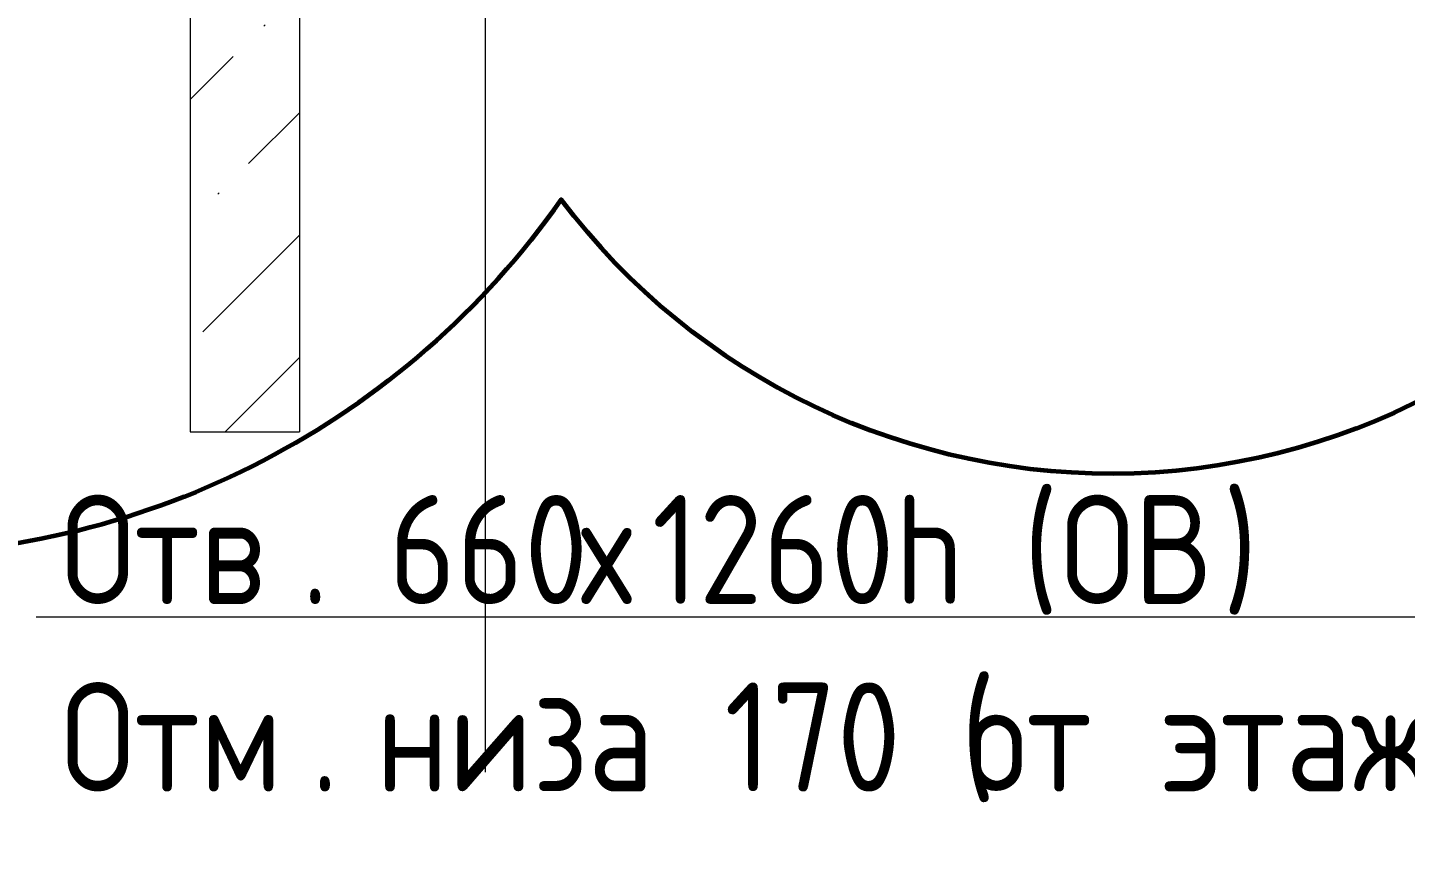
# Model space of a CAD drawing. Header units: millimetres. Extents: x -60946 to 138510, y -262288 to 24501.
# Drawn here: x -13389 to -10862, y -185726 to -184207 of the extents above; entities that cross this region are included whole.
import ezdxf

# ---------------------------------------------------------------- set-up
doc = ezdxf.new("R2010")
doc.units = ezdxf.units.MM
for name, color, linetype, lineweight in [('2)Тип-3', 7, 'Continuous', 60), ('Марки', 7, 'Continuous', 20), ('Размеры', 7, 'Continuous', 9), ('Стены наружные', 7, 'Continuous', 18)]:
    doc.layers.add(name, color=color, linetype=linetype, lineweight=lineweight)
doc.styles.add('GOST Common_3', font='', dxfattribs={"width": 0.9, "height": 200})
doc.styles.get('GOST Common_3').set_extended_font_data('GOST Common')
doc.dimstyles.new('ADSK_Основной_2_0', dxfattribs={"dimscale": 304.8, "dimtxt": 201.142999, "dimasz": 0.463911, "dimexe": 0.328084, "dimexo": 0.328084, "dimgap": 0.164042, "dimtad": 1, "dimdec": 3, "dimrnd": 0.001, "dimdsep": 46, "dimtxsty": 'GOST Common_3', "dimblk1": 'OBLIQUE', "dimblk2": 'OBLIQUE', "dimsah": 1, "dimcen": 0.09, "dimdle": 0.328084, "dimazin": 2, "dimtfac": 1, "dimtdec": 4, "dimtix": 1, "dimtmove": 0, "dimatfit": 3, "dimfxl": 1, "dimtvp": 1, "dimtolj": 1, "dimtzin": 0, "dimlwd": 20, "dimlwe": 20, "dimarcsym": 2})

# ---------------------------------------------------------------- blocks, each defined once
blk = doc.blocks.new('_Oblique')
at = {"color": 0, "linetype": 'ByBlock', "lineweight": -2}
blk.add_line((-0.5, -0.5), (0.5, 0.5), dxfattribs=at)
blk = doc.blocks.new('*D6335')
at = {"layer": 'Defpoints', "color": 0, "transparency": 16777216}
for p in [(-12890.6, -182798.5), (-12890.6, -187798.5), (-12549.5, -187798.5)]:
    blk.add_point(p, dxfattribs=at)
at = {"layer": 'Размеры', "color": 0, "lineweight": 20, "transparency": 16777216}
for p, q in [((-12549.5, -182698.5), (-12549.5, -185573)), ((-12790.6, -182798.5), (-12449.5, -182798.5)), ((-12549.5, -187898.5), (-12549.5, -186307.3)), ((-12790.6, -187798.5), (-12449.5, -187798.5))]:
    blk.add_line(p, q, dxfattribs=at)
at = {"layer": 'Размеры', "color": 0, "lineweight": 20, "transparency": 16777216, "xscale": 141.4, "yscale": 141.4, "zscale": 141.4}
for p, rotation in [((-12549.5, -182798.5), 90), ((-12549.5, -187798.5), 270)]:
    blk.add_blockref('_Oblique', p, dxfattribs=dict(at, rotation=rotation))
at = {"layer": 'Размеры', "color": 0, "lineweight": 9, "transparency": 16777216, "insert": (-12682.9, -186242.9), "char_height": 200, "width": 605.475, "attachment_point": 1, "rotation": 90, "line_spacing_factor": 1.022761, "style": 'GOST Common_3'}
blk.add_mtext('\\A1;5000', dxfattribs=at)
blk = doc.blocks.new('ADSK_Марка_Отверстие - Полная марка_Отметка от этажа-157318-Кладочный план 4-го этажа')
at = {"layer": 'Марки'}
blk.add_line((0, 0), (28, 0), dxfattribs=at)

msp = doc.modelspace()

# ---------------------------------------------------------------- hatches: boundary and pattern name
at = {"layer": 'Стены наружные', "lineweight": 9}
h = msp.add_hatch(dxfattribs=at)
h.set_pattern_fill('FP_2', color=256, style=0, pattern_type=2)
h.set_pattern_definition([(45, (9.36, -198628.46), (84.1895, 308.696), [396.875, -79.375, 3.353, -76.022])])
h.paths.add_polyline_path([(-12890.6385, -187623.4914), (-12890.6385, -186498.4914), (-13090.6385, -186498.4914), (-13090.6385, -187623.4914), (-12915.6385, -187623.4914)])
h.paths.add_polyline_path([(-12890.6385, -184948.4914), (-12890.6385, -184023.4914), (-13090.6385, -184023.4914), (-13090.6385, -184948.4914)])

# ---------------------------------------------------------------- linework, layer by layer
at = {"layer": '2)Тип-3', "color": 5}
msp.add_lwpolyline([(-17003.4765, -184522.0521, -0.52056705), (-17003.4765, -181986.966, -0.52056705), (-17003.4765, -180421.8809, -0.52056705), (-17003.4765, -178961.3969, -0.52056705), (-15483.9026, -178511.0533, -0.52056705), (-12812.4792, -178511.0533, -0.52056705), (-10437.8945, -178511.0533, -0.52056705), (-10344.504, -179918.8617, -0.52056705), (-10344.504, -181744.4978, -0.52056705), (-10344.504, -184451.9191, -0.52056705), (-12410.3345, -184522.0521, -0.52056705), (-14916.2912, -184522.0521, -0.52056705)], format="xyb", close=True, dxfattribs=at)
at = {"layer": 'Стены наружные', "lineweight": 9}
for p, q in [((-12890.6385, -183823.4914), (-12890.6385, -184948.4914)), ((-13090.6385, -184023.4914), (-13090.6385, -184948.4914)), ((-13090.6385, -184948.4914), (-12890.6385, -184948.4914))]:
    msp.add_line(p, q, dxfattribs=at)

# ---------------------------------------------------------------- block references
at = {"layer": 'Марки', "xscale": 99.99999999999993, "yscale": 99.99999999999993, "zscale": 99.99999999999993}
msp.add_blockref('ADSK_Марка_Отверстие - Полная марка_Отметка от этажа-157318-Кладочный план 4-го этажа', (-13373.192, -185287.7781), dxfattribs=at)

# ---------------------------------------------------------------- texts
at = {"layer": 'Марки', "lineweight": 9, "char_height": 200, "attachment_point": 1, "style": 'GOST Common_3'}
for s, insert, width in [('1260h (', (-12243.9564, -185064.4855), 909.113625), ('\\fGOST Common|b0|i0|c204|p34|;\\W.9;)', (-11196.2064, -185064.4855), 86.58225), ('Отв', (-13327.4252, -185064.4855), 533.923875), ('. 660', (-12886.8939, -185064.4855), 620.506125), ('ОВ', (-11493.8627, -185064.4855), 360.759375), ('\\fGOST Common|b0|i0|c204|p34|;\\W.9;х', (-12374.9252, -185064.4855), 158.734125), (' 170 (', (-12220.1439, -185408.4439), 671.012437), ('Отм', (-13327.4252, -185408.4439), 555.569437), ('низа', (-12749.9721, -185408.4439), 642.151687), ('от', (-11666.5033, -185408.4439), 353.544187), ('этажа', (-11309.3158, -185408.4439), 909.113625), ('. ', (-12869.0346, -185408.4439), 144.30375)]:
    msp.add_mtext(s, dxfattribs=dict(at, insert=insert, width=width))

# ---------------------------------------------------------------- dimensions: what is measured, and where the dimension line sits
at = {"layer": 'Размеры', "lineweight": 9}
dim = msp.add_linear_dim(base=(-12549.5188, -187798.4914), p1=(-12890.6385, -182798.4914), p2=(-12890.6385, -187798.4914), angle=90, dimstyle='ADSK_Основной_2_0', override={"dimpost": '<>', "dimfxl": 5000}, dxfattribs=at)
dim.commit()
dim.dimension.update_dxf_attribs({"geometry": '*D6335', "text_midpoint": (-12549.5188, -185940.1816), "dimtype": 160, "text_rotation": 90})

doc.saveas('drawing.dxf')
